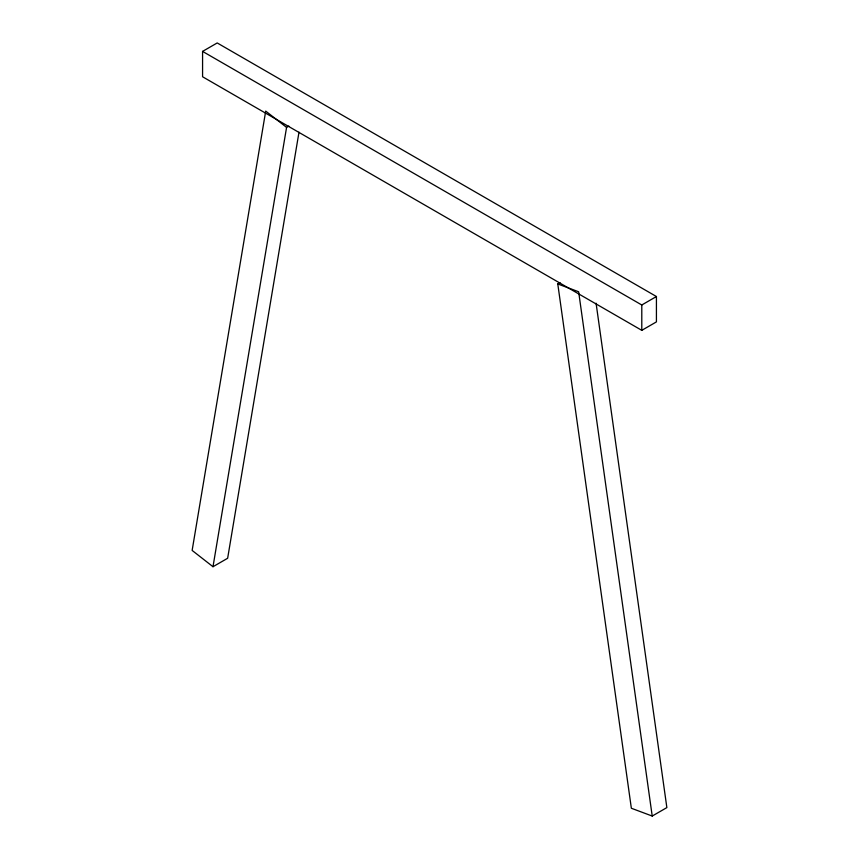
<?xml version="1.0" encoding="UTF-8"?>
<svg xmlns="http://www.w3.org/2000/svg" width="859" height="859" viewBox="0 0 859 859"><rect width="100%" height="100%" fill="white"/><g stroke="black" fill="none" stroke-linecap="round" stroke-linejoin="round"><path stroke-width="1.29" d="M286.573 127.39L265.71 111.09L192.137 550.426L213 566.715L286.573 127.39L288.828 126.08M298.996 132.168L227.646 558.264L213 566.715M202.574 51.4L217.209 42.95L656.426 296.527L656.426 321.889L641.791 330.339L202.574 76.762L202.574 51.4L641.791 304.988L656.426 296.527M596.082 303.216L666.863 807.6L652.217 816.05L631.354 808.255L557.781 283.964L560.036 282.665M557.781 283.964L578.644 291.759L652.217 816.05M641.791 304.988L641.791 330.339"/></g></svg>
